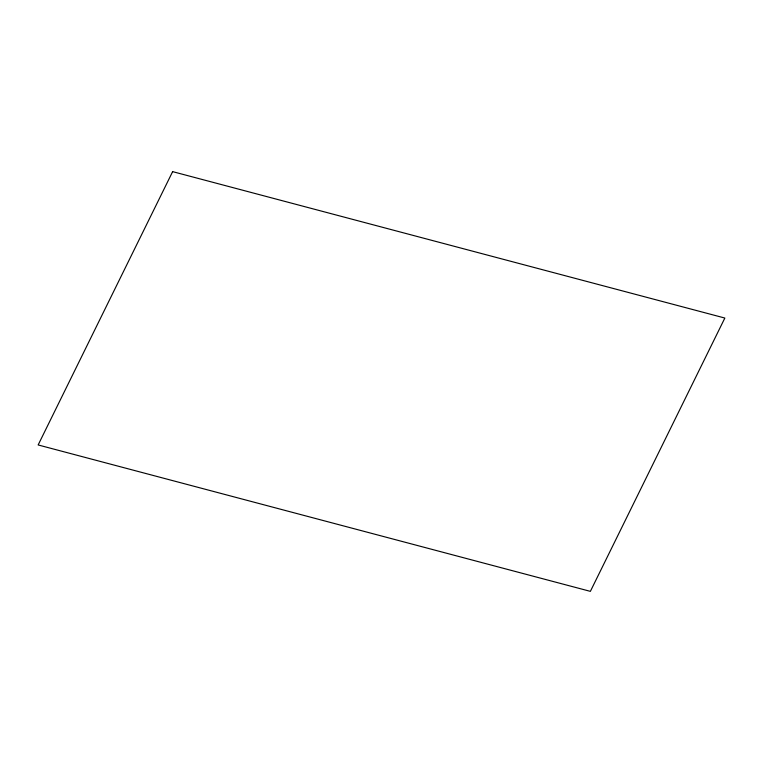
<?xml version="1.0" encoding="UTF-8"?>
<svg xmlns="http://www.w3.org/2000/svg" width="763" height="763" viewBox="0 0 763 763"><rect width="100%" height="100%" fill="white"/><g stroke="black" fill="none" stroke-linecap="round" stroke-linejoin="round"><path stroke-width="1.14" d="M172.629 171.637L38.15 444.953L590.371 591.363L724.85 318.047L172.629 171.637"/></g></svg>
